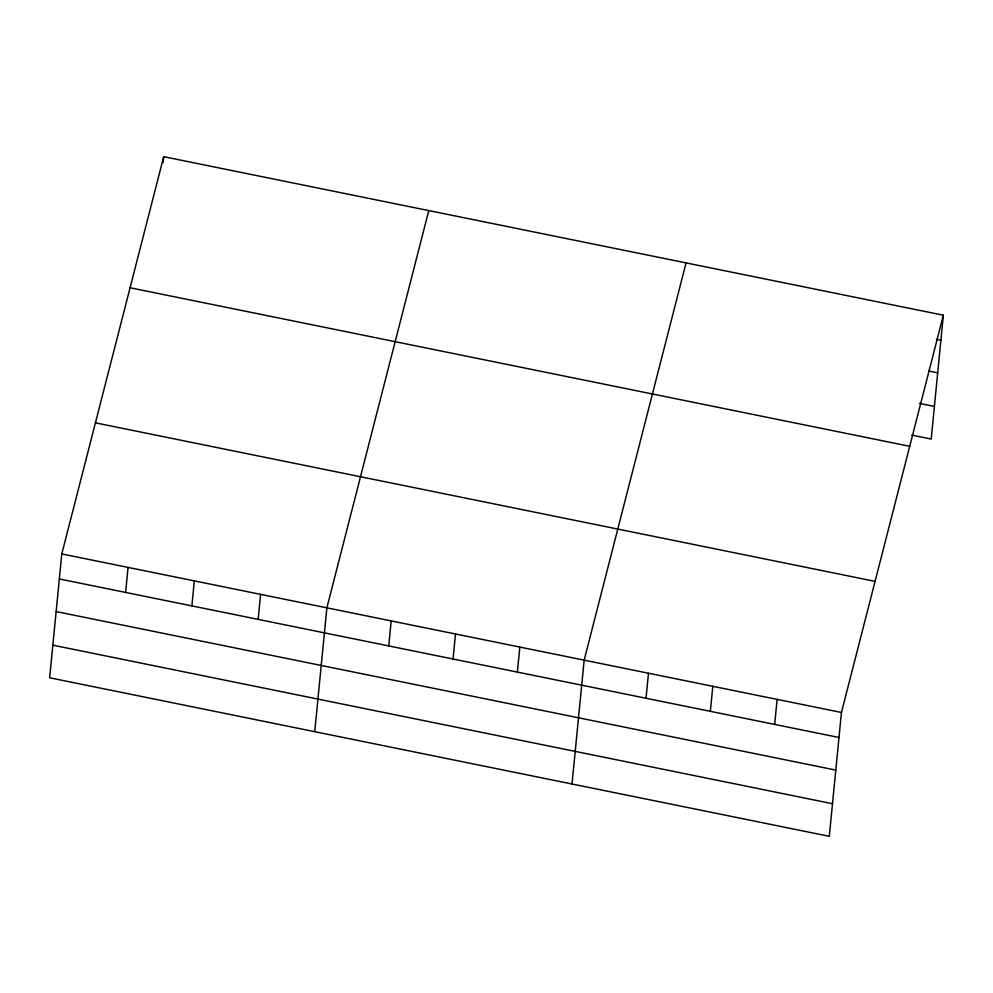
<?xml version="1.0" encoding="UTF-8"?>
<svg xmlns="http://www.w3.org/2000/svg" width="993" height="993" viewBox="0 0 993 993"><rect width="100%" height="100%" fill="white"/><g stroke="black" fill="none" stroke-linecap="round" stroke-linejoin="round"><path stroke-width="1.49" d="M61.789 553.933L49.65 677.785L829.292 836.317L841.443 712.465L943.35 315.215L163.708 156.683L61.789 553.933L841.443 712.465M163.125 162.567L163.708 156.683M125.615 592.424L128.06 567.413M191.885 605.904L194.33 580.88M258.155 619.384L260.6 594.36M314.731 731.692L326.871 607.84L428.79 210.578M388.747 645.934L391.192 620.91M453.056 659.017L455.514 633.993M517.378 672.087L519.836 647.076M572.018 784.011L584.157 660.146L686.064 262.897M646.021 698.253L648.479 673.229M710.343 711.323L712.8 686.312M774.664 724.406L777.122 699.382M943.35 315.215L931.211 439.067L911.76 435.108M936.411 339.321L940.892 340.227M928.728 371.022L937.702 372.847M919.444 403.406L934.401 406.447M130.071 287.771L909.725 446.304M95.427 422.844L875.069 581.377M59.344 578.956L838.986 737.489M56.142 611.564L835.783 770.096M52.852 645.177L832.494 803.709"/></g></svg>
